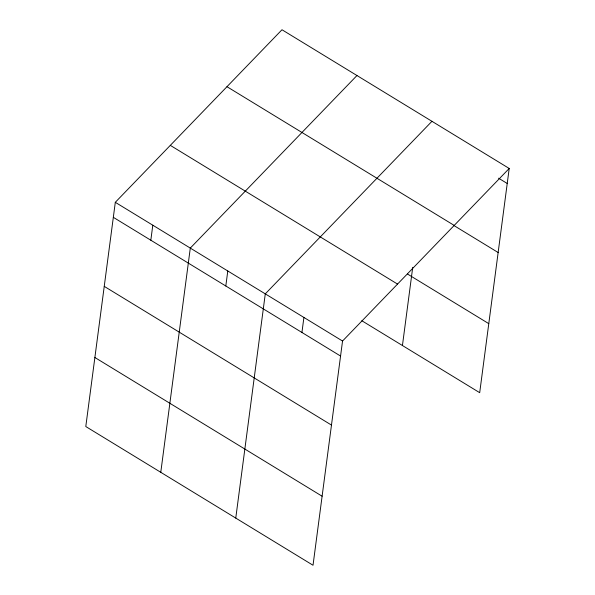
<?xml version="1.0" encoding="UTF-8"?>
<svg xmlns="http://www.w3.org/2000/svg" width="595" height="595" viewBox="0 0 595 595"><rect width="100%" height="100%" fill="white"/><g stroke="black" fill="none" stroke-linecap="round" stroke-linejoin="round"><path stroke-width="0.89" d="M115.304 202.315L85.792 426.533L313.022 565.25L342.541 341.032L509.208 168.467L281.978 29.75L115.304 202.315L342.541 341.032M150.825 240.224L152.803 225.2M160.776 472.311L190.296 248.093L356.963 75.528M225.81 285.994L227.788 270.978M235.761 518.089L265.281 293.87L431.955 121.306M301.933 332.464L303.911 317.447M402.436 345.524L412.722 267.363M509.208 168.467L479.696 392.685L361.812 320.727M498.565 178.188L507.238 183.483M226.978 86.699L454.208 225.416M454 225.572L498.149 252.518M407.62 274.102L488.785 323.65M170.311 145.366L397.542 284.083M113.333 217.331L340.563 356.048M104.244 286.366L331.475 425.083M94.88 357.498L322.111 496.215"/></g></svg>
